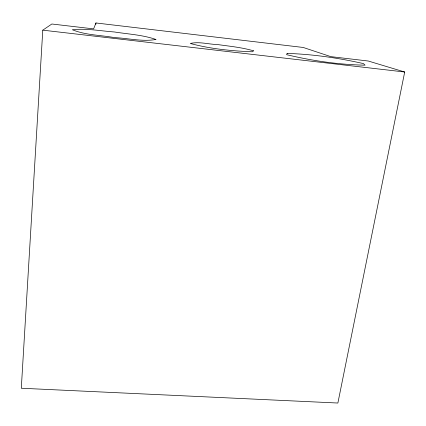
<?xml version="1.0" encoding="UTF-8"?>
<svg xmlns="http://www.w3.org/2000/svg" width="426" height="426" viewBox="0 0 426 426"><rect width="100%" height="100%" fill="white"/><g stroke="black" fill="none" stroke-linecap="round" stroke-linejoin="round"><path stroke-width="0.64" d="M42.781 30.166L21.3 388.24L337.877 403.033L404.7 72.005L368.234 61.014L330.805 56.637L303.264 47.472L95.946 22.967L93.624 28.888L51.855 24.005L42.781 30.166L404.7 72.005M95.839 24.293L95.946 22.967M287.135 53.41L286.607 54.666C312.253 60.833 338.686 64.661 365.071 65.173L363.453 63.607C338.425 57.915 312.801 54.23 287.135 53.41M253.523 50.822L252.336 51.786C231.51 50.966 210.439 48.926 190.289 43.463C199.15 41.375 208.564 44.341 217.558 44.554C229.598 46.253 241.814 47.387 253.523 50.822M155.905 39.464C142.311 41.929 128.306 38.207 114.647 37.632C100.611 35.07 85.658 35.236 72.34 29.74C86.324 28.164 100.366 30.954 114.301 31.961C128.189 34.155 142.534 34.815 155.905 39.464"/></g></svg>
